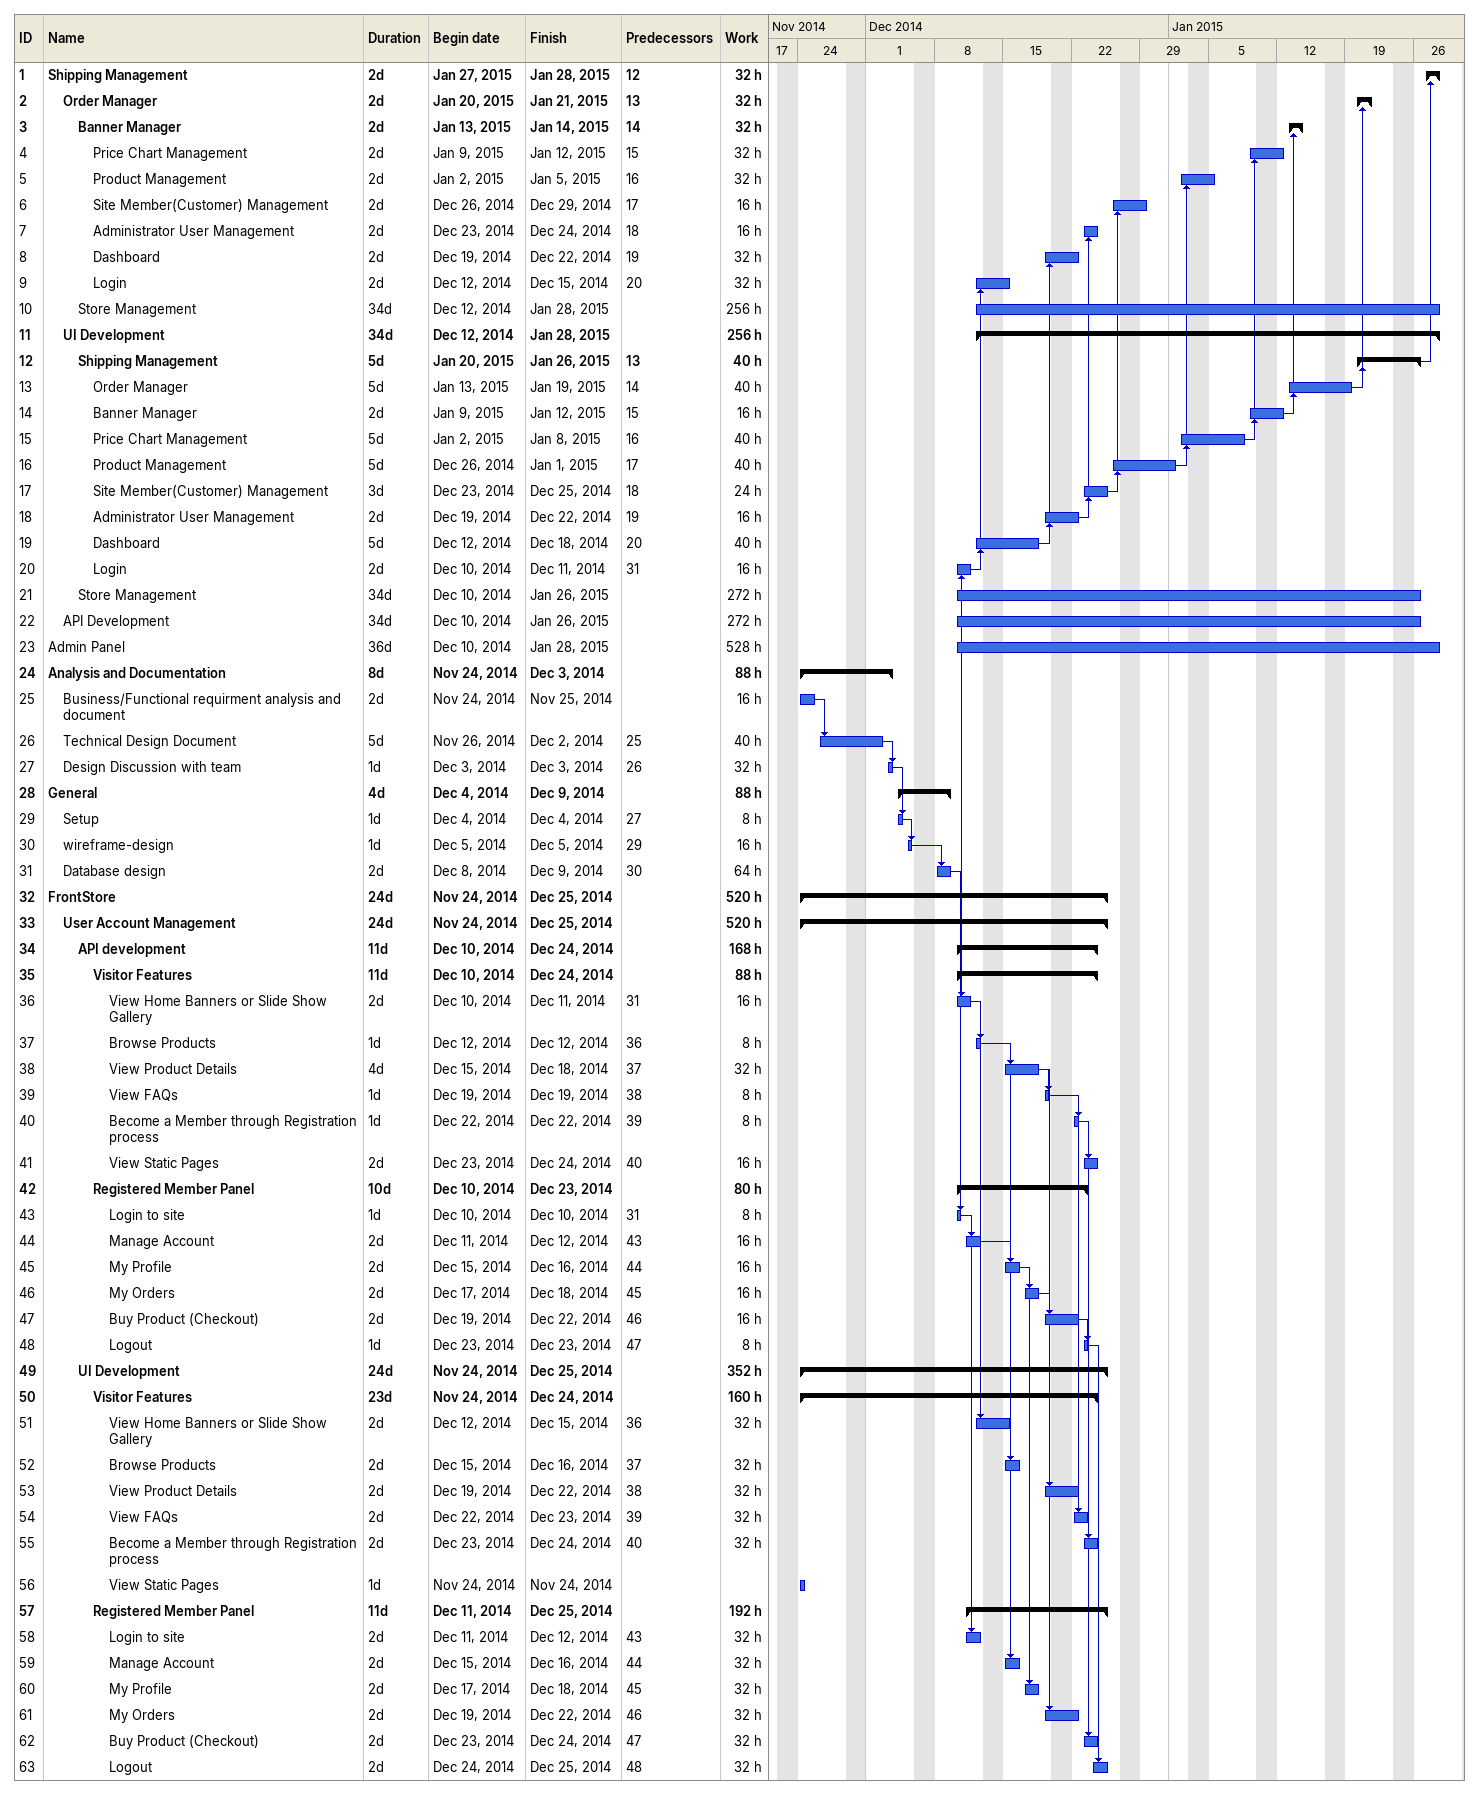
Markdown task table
| ID | Level | Task | Duration | Start | Finish | Predecessors | Work (h) |
|---|---|---|---|---|---|---|---|
| 1 | 1 | **Shipping Management** | 2d | 2015-01-27 | 2015-01-28 | 12 | 32 |
| 2 | 2 | **Order Manager** | 2d | 2015-01-20 | 2015-01-21 | 13 | 32 |
| 3 | 3 | **Banner Manager** | 2d | 2015-01-13 | 2015-01-14 | 14 | 32 |
| 4 | 4 | Price Chart Management | 2d | 2015-01-09 | 2015-01-12 | 15 | 32 |
| 5 | 4 | Product Management | 2d | 2015-01-02 | 2015-01-05 | 16 | 32 |
| 6 | 4 | Site Member(Customer) Management | 2d | 2014-12-26 | 2014-12-29 | 17 | 16 |
| 7 | 4 | Administrator User Management | 2d | 2014-12-23 | 2014-12-24 | 18 | 16 |
| 8 | 4 | Dashboard | 2d | 2014-12-19 | 2014-12-22 | 19 | 32 |
| 9 | 4 | Login | 2d | 2014-12-12 | 2014-12-15 | 20 | 32 |
| 10 | 3 | Store Management | 34d | 2014-12-12 | 2015-01-28 |  | 256 |
| 11 | 2 | **UI Development** | 34d | 2014-12-12 | 2015-01-28 |  | 256 |
| 12 | 3 | **Shipping Management** | 5d | 2015-01-20 | 2015-01-26 | 13 | 40 |
| 13 | 4 | Order Manager | 5d | 2015-01-13 | 2015-01-19 | 14 | 40 |
| 14 | 4 | Banner Manager | 2d | 2015-01-09 | 2015-01-12 | 15 | 16 |
| 15 | 4 | Price Chart Management | 5d | 2015-01-02 | 2015-01-08 | 16 | 40 |
| 16 | 4 | Product Management | 5d | 2014-12-26 | 2015-01-01 | 17 | 40 |
| 17 | 4 | Site Member(Customer) Management | 3d | 2014-12-23 | 2014-12-25 | 18 | 24 |
| 18 | 4 | Administrator User Management | 2d | 2014-12-19 | 2014-12-22 | 19 | 16 |
| 19 | 4 | Dashboard | 5d | 2014-12-12 | 2014-12-18 | 20 | 40 |
| 20 | 4 | Login | 2d | 2014-12-10 | 2014-12-11 | 31 | 16 |
| 21 | 3 | Store Management | 34d | 2014-12-10 | 2015-01-26 |  | 272 |
| 22 | 2 | API Development | 34d | 2014-12-10 | 2015-01-26 |  | 272 |
| 23 | 1 | Admin Panel | 36d | 2014-12-10 | 2015-01-28 |  | 528 |
| 24 | 1 | **Analysis and Documentation** | 8d | 2014-11-24 | 2014-12-03 |  | 88 |
| 25 | 2 | Business/Functional requirment analysis and document | 2d | 2014-11-24 | 2014-11-25 |  | 16 |
| 26 | 2 | Technical Design Document | 5d | 2014-11-26 | 2014-12-02 | 25 | 40 |
| 27 | 2 | Design Discussion with team | 1d | 2014-12-03 | 2014-12-03 | 26 | 32 |
| 28 | 1 | **General** | 4d | 2014-12-04 | 2014-12-09 |  | 88 |
| 29 | 2 | Setup | 1d | 2014-12-04 | 2014-12-04 | 27 | 8 |
| 30 | 2 | wireframe-design | 1d | 2014-12-05 | 2014-12-05 | 29 | 16 |
| 31 | 2 | Database design | 2d | 2014-12-08 | 2014-12-09 | 30 | 64 |
| 32 | 1 | **FrontStore** | 24d | 2014-11-24 | 2014-12-25 |  | 520 |
| 33 | 2 | **User Account Management** | 24d | 2014-11-24 | 2014-12-25 |  | 520 |
| 34 | 3 | **API development** | 11d | 2014-12-10 | 2014-12-24 |  | 168 |
| 35 | 4 | **Visitor Features** | 11d | 2014-12-10 | 2014-12-24 |  | 88 |
| 36 | 5 | View Home Banners or Slide Show Gallery | 2d | 2014-12-10 | 2014-12-11 | 31 | 16 |
| 37 | 5 | Browse Products | 1d | 2014-12-12 | 2014-12-12 | 36 | 8 |
| 38 | 5 | View Product Details | 4d | 2014-12-15 | 2014-12-18 | 37 | 32 |
| 39 | 5 | View FAQs | 1d | 2014-12-19 | 2014-12-19 | 38 | 8 |
| 40 | 5 | Become a Member through Registration process | 1d | 2014-12-22 | 2014-12-22 | 39 | 8 |
| 41 | 5 | View Static Pages | 2d | 2014-12-23 | 2014-12-24 | 40 | 16 |
| 42 | 4 | **Registered Member Panel** | 10d | 2014-12-10 | 2014-12-23 |  | 80 |
| 43 | 5 | Login to site | 1d | 2014-12-10 | 2014-12-10 | 31 | 8 |
| 44 | 5 | Manage Account | 2d | 2014-12-11 | 2014-12-12 | 43 | 16 |
| 45 | 5 | My Profile | 2d | 2014-12-15 | 2014-12-16 | 44 | 16 |
| 46 | 5 | My Orders | 2d | 2014-12-17 | 2014-12-18 | 45 | 16 |
| 47 | 5 | Buy Product (Checkout) | 2d | 2014-12-19 | 2014-12-22 | 46 | 16 |
| 48 | 5 | Logout | 1d | 2014-12-23 | 2014-12-23 | 47 | 8 |
| 49 | 3 | **UI Development** | 24d | 2014-11-24 | 2014-12-25 |  | 352 |
| 50 | 4 | **Visitor Features** | 23d | 2014-11-24 | 2014-12-24 |  | 160 |
| 51 | 5 | View Home Banners or Slide Show Gallery | 2d | 2014-12-12 | 2014-12-15 | 36 | 32 |
| 52 | 5 | Browse Products | 2d | 2014-12-15 | 2014-12-16 | 37 | 32 |
| 53 | 5 | View Product Details | 2d | 2014-12-19 | 2014-12-22 | 38 | 32 |
| 54 | 5 | View FAQs | 2d | 2014-12-22 | 2014-12-23 | 39 | 32 |
| 55 | 5 | Become a Member through Registration process | 2d | 2014-12-23 | 2014-12-24 | 40 | 32 |
| 56 | 5 | View Static Pages | 1d | 2014-11-24 | 2014-11-24 |  |  |
| 57 | 4 | **Registered Member Panel** | 11d | 2014-12-11 | 2014-12-25 |  | 192 |
| 58 | 5 | Login to site | 2d | 2014-12-11 | 2014-12-12 | 43 | 32 |
| 59 | 5 | Manage Account | 2d | 2014-12-15 | 2014-12-16 | 44 | 32 |
| 60 | 5 | My Profile | 2d | 2014-12-17 | 2014-12-18 | 45 | 32 |
| 61 | 5 | My Orders | 2d | 2014-12-19 | 2014-12-22 | 46 | 32 |
| 62 | 5 | Buy Product (Checkout) | 2d | 2014-12-23 | 2014-12-24 | 47 | 32 |
| 63 | 5 | Logout | 2d | 2014-12-24 | 2014-12-25 | 48 | 32 |
